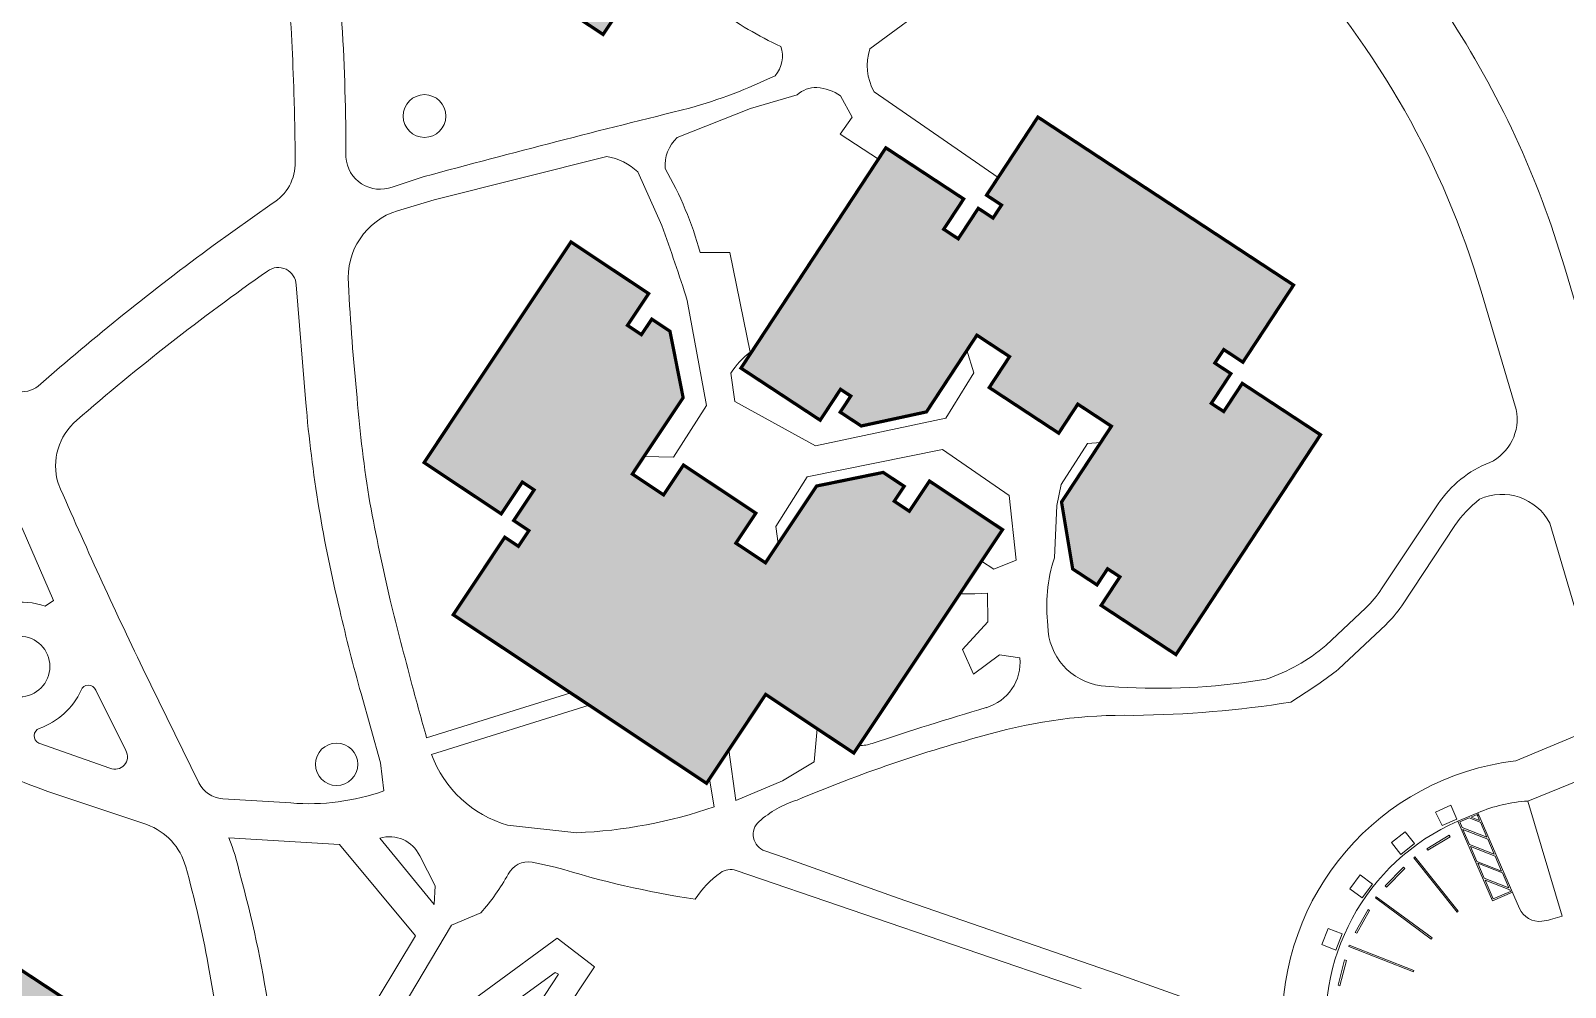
# Model space of a CAD drawing. Header units: feet. Extents: x 6763715 to 6770513, y 1886699 to 1891873.
# Drawn here: x 6766591.1 to 6766945.1, y 1888240.4 to 1888461 of the extents above; entities that cross this region are included whole.
import ezdxf

# ---------------------------------------------------------------- set-up
doc = ezdxf.new("R2010")
doc.units = ezdxf.units.FT
doc.header["$LTSCALE"] = 48
doc.header["$MEASUREMENT"] = 0
doc.layers.get('0').update_dxf_attribs({"lineweight": 0})
doc.layers.add('0-STRIPING', color=1, linetype='Continuous')
doc.layers.add('C-BLDG', color=7, linetype='Continuous')
for name, color, linetype, lineweight in [('C-BLDG-HTCH', 253, 'Continuous', 0), ('C-PKNG-STRP', 3, 'Continuous', 0), ('C-ROAD', 5, 'Continuous', 0), ('Housing_Layout_Road', 5, 'Continuous', 0), ('Housing_Layout_Walks', 6, 'Continuous', 0), ('L-SITE-WALK', 6, 'Continuous', 0)]:
    doc.layers.add(name, color=color, linetype=linetype, lineweight=lineweight)

# ---------------------------------------------------------------- blocks, each defined once
blk = doc.blocks.new('CRSTP')
for p, q in [((35.3, 9.8), (-35.9, -4.8)), ((35.9, 4.8), (-34.9, -9.7)), ((35.9, 4.8), (35.3, 9.8)), ((-34.9, -9.7), (-35.9, -4.8))]:
    blk.add_line(p, q)

msp = doc.modelspace()

# ---------------------------------------------------------------- hatches: boundary and pattern name
at = {"layer": 'C-BLDG-HTCH'}
h = msp.add_hatch(color=256, dxfattribs=at)
h.paths.add_polyline_path([(6766739.27, 1888592.64), (6766789.67, 1888559.22), (6766778.31, 1888542.09), (6766771.53, 1888546.59), (6766769.16, 1888543.02), (6766775.89, 1888538.55), (6766773.57, 1888535.05), (6766776.58, 1888533.05), (6766779.13, 1888536.9), (6766797.23, 1888524.9), (6766758.48, 1888466.47), (6766740.41, 1888478.45), (6766743.23, 1888482.7), (6766740.78, 1888484.33), (6766738.07, 1888480.23), (6766730.88, 1888485), (6766729.07, 1888482.27), (6766735.15, 1888478.24), (6766723.16, 1888460.16), (6766673.43, 1888493.14), (6766684.63, 1888510.03), (6766691.11, 1888505.74), (6766693.63, 1888509.54), (6766689.96, 1888511.97), (6766692.99, 1888516.54), (6766708.3, 1888519.2), (6766725.54, 1888507.76), (6766730.53, 1888515.28), (6766724.23, 1888519.46), (6766734.84, 1888535.47), (6766741.33, 1888531.16), (6766746.23, 1888538.54), (6766728.73, 1888550.15), (6766725.75, 1888565.52), (6766728.6, 1888569.81), (6766731.55, 1888567.86), (6766733.75, 1888571.17), (6766727.7, 1888575.18)])
h.paths.add_polyline_path([(6766682.51, 1888659.44), (6766643.88, 1888601.05), (6766661.43, 1888589.44), (6766664.12, 1888593.51), (6766667.18, 1888591.49), (6766664, 1888586.68), (6766670.82, 1888582.17), (6766668.86, 1888579.2), (6766662.17, 1888583.63), (6766650.55, 1888566.04), (6766700.84, 1888532.78), (6766712.65, 1888550.64), (6766706.17, 1888554.93), (6766708.06, 1888557.79), (6766711.83, 1888555.3), (6766714.7, 1888559.64), (6766711.37, 1888575.8), (6766693.98, 1888587.31), (6766698.59, 1888594.28), (6766705.46, 1888589.73), (6766716.18, 1888605.93), (6766709.18, 1888610.56), (6766714.59, 1888618.74), (6766732.6, 1888606.82), (6766747.42, 1888609.58), (6766750.26, 1888613.87), (6766746.75, 1888616.19), (6766749.15, 1888619.82), (6766756.47, 1888614.98), (6766767.79, 1888632.09), (6766716.42, 1888666.07), (6766704.64, 1888648.26), (6766711.79, 1888643.53), (6766709.46, 1888640.01), (6766702.2, 1888644.82), (6766700.07, 1888641.6), (6766696.53, 1888643.94), (6766699.39, 1888648.27)])
h.paths.add_polyline_path([(6766426.86, 1888496.3), (6766388.14, 1888437.75), (6766405.21, 1888426.46), (6766408.05, 1888430.76), (6766411.31, 1888428.61), (6766408.38, 1888424.18), (6766415.76, 1888419.3), (6766413.79, 1888416.31), (6766406.73, 1888420.98), (6766395.15, 1888403.46), (6766446.13, 1888369.75), (6766457.75, 1888387.33), (6766451.08, 1888391.74), (6766453.42, 1888395.28), (6766456.63, 1888393.16), (6766459.59, 1888397.64), (6766456.34, 1888412.5), (6766438.62, 1888424.21), (6766443.55, 1888431.67), (6766450.41, 1888427.14), (6766460.98, 1888443.12), (6766454.03, 1888447.71), (6766459.46, 1888455.92), (6766477.44, 1888444.03), (6766492.66, 1888447.08), (6766495.34, 1888451.12), (6766491.76, 1888453.48), (6766493.82, 1888456.59), (6766500.54, 1888452.15), (6766512.35, 1888470), (6766461.77, 1888503.45), (6766449.7, 1888485.19), (6766456.18, 1888480.91), (6766454.16, 1888477.85), (6766447.52, 1888482.23), (6766445.49, 1888479.16), (6766442, 1888481.47), (6766444.22, 1888484.82)])
h.paths.add_polyline_path([(6766417.54, 1888330.31), (6766468.39, 1888296.72), (6766479.94, 1888314.21), (6766473.44, 1888318.5), (6766475.87, 1888322.18), (6766484.46, 1888316.51), (6766503.03, 1888304.23), (6766541.09, 1888361.83), (6766523.82, 1888373.24), (6766521.47, 1888369.69), (6766518.54, 1888371.63), (6766521.2, 1888375.65), (6766513.83, 1888380.52), (6766515.25, 1888382.68), (6766522.55, 1888377.85), (6766535.39, 1888397.3), (6766483.82, 1888431.37), (6766471.79, 1888413.16), (6766479.23, 1888408.25), (6766477.32, 1888405.35), (6766473.19, 1888408.08), (6766470.3, 1888403.71), (6766473.38, 1888388), (6766490.82, 1888376.48), (6766485.83, 1888368.94), (6766479.13, 1888373.36), (6766468.35, 1888357.04), (6766475.42, 1888352.37), (6766470.5, 1888344.91), (6766452.77, 1888356.63), (6766437.14, 1888353.33), (6766434.41, 1888349.2), (6766438.14, 1888346.73), (6766435.33, 1888342.49), (6766428.55, 1888346.97)])
h.paths.add_polyline_path([(6766688.6, 1888326.29), (6766747.02, 1888287.41), (6766760.66, 1888307.91), (6766780.98, 1888294.39), (6766815.28, 1888345.92), (6766798.43, 1888357.13), (6766793.79, 1888350.16), (6766790.31, 1888352.48), (6766792.6, 1888355.92), (6766787.77, 1888359.13), (6766772.4, 1888355.99), (6766760.61, 1888338.28), (6766753.79, 1888342.81), (6766758.39, 1888349.73), (6766741.7, 1888360.83), (6766737.12, 1888353.95), (6766729.9, 1888358.75), (6766741.62, 1888376.37), (6766738.59, 1888391.68), (6766734.39, 1888394.48), (6766732, 1888390.9), (6766728.79, 1888393.04), (6766733.67, 1888400.37), (6766715.75, 1888412.3), (6766681.88, 1888361.4), (6766699.67, 1888349.56), (6766704.55, 1888356.9), (6766707.26, 1888355.09), (6766702.55, 1888348.02), (6766706.04, 1888345.69), (6766703.63, 1888342.07), (6766700.49, 1888344.17)])
h.paths.add_polyline_path([(6766823.44, 1888441.1), (6766882.41, 1888402.34), (6766870.72, 1888384.56), (6766866.31, 1888387.47), (6766864.25, 1888384.35), (6766867.94, 1888381.92), (6766863.43, 1888375.05), (6766866.3, 1888373.17), (6766870.58, 1888379.67), (6766888.61, 1888367.82), (6766855.28, 1888317.11), (6766838.02, 1888328.45), (6766842.35, 1888335.04), (6766839.51, 1888336.9), (6766837.07, 1888333.18), (6766831.46, 1888336.86), (6766828.89, 1888352.29), (6766840.39, 1888369.78), (6766832.64, 1888374.88), (6766828.24, 1888368.18), (6766812.22, 1888378.71), (6766816.9, 1888385.84), (6766809.37, 1888390.79), (6766797.74, 1888373.09), (6766782.7, 1888369.84), (6766777.85, 1888373.03), (6766780.29, 1888376.74), (6766777.92, 1888378.3), (6766773.23, 1888371.17), (6766754.96, 1888383.18), (6766788.37, 1888434.01), (6766806.32, 1888422.21), (6766801.72, 1888415.22), (6766805.07, 1888413.02), (6766809.69, 1888420.05), (6766813.09, 1888417.81), (6766815.06, 1888420.8), (6766811.6, 1888423.08)])
h.paths.add_polyline_path([(6766458.57, 1888248.32), (6766420.45, 1888190.91), (6766437.58, 1888179.53), (6766440.33, 1888183.68), (6766444.01, 1888181.24), (6766441.61, 1888177.63), (6766448.55, 1888173.03), (6766445.8, 1888168.88), (6766439.02, 1888173.38), (6766427.43, 1888155.93), (6766477.96, 1888122.38), (6766489.77, 1888140.16), (6766482.82, 1888144.78), (6766484.81, 1888147.78), (6766488.39, 1888145.4), (6766491.74, 1888150.44), (6766488.45, 1888164.43), (6766470.71, 1888176.21), (6766475.8, 1888183.88), (6766482.02, 1888179.75), (6766492.8, 1888196), (6766486.65, 1888200.08), (6766491.88, 1888207.96), (6766509.15, 1888196.49), (6766531.36, 1888201.72), (6766545.06, 1888222.35), (6766492.07, 1888257.53), (6766480.07, 1888239.45), (6766488.81, 1888233.65), (6766486.69, 1888230.45), (6766479.39, 1888235.29), (6766476.43, 1888230.83), (6766473.73, 1888232.62), (6766476.33, 1888236.53)])
h.paths.add_polyline_path([(6766566.63, 1888259.05), (6766617.27, 1888225.65), (6766608.46, 1888212.3), (6766601.72, 1888216.75), (6766599.61, 1888213.55), (6766606.35, 1888209.1), (6766603.88, 1888205.34), (6766607.08, 1888203.23), (6766609.55, 1888206.99), (6766622.91, 1888198.18), (6766608.87, 1888176.89), (6766595.93, 1888185.42), (6766585.65, 1888169.84), (6766598.59, 1888161.31), (6766584.55, 1888140.02), (6766571.2, 1888148.83), (6766573.68, 1888152.59), (6766570.48, 1888154.7), (6766568, 1888150.94), (6766561.25, 1888155.39), (6766559.14, 1888152.19), (6766565.89, 1888147.74), (6766557.08, 1888134.38), (6766506.43, 1888167.78), (6766515.24, 1888181.14), (6766521.99, 1888176.69), (6766524.1, 1888179.89), (6766520.55, 1888182.23), (6766523.31, 1888186.4), (6766538.55, 1888189.53), (6766556.35, 1888177.78), (6766561.31, 1888185.3), (6766557.55, 1888187.78), (6766568.38, 1888204.19), (6766572.14, 1888201.72), (6766577.09, 1888209.23), (6766559.28, 1888220.97), (6766556.16, 1888236.21), (6766558.91, 1888240.39), (6766562.46, 1888238.05), (6766564.57, 1888241.25), (6766557.82, 1888245.7)])

# ---------------------------------------------------------------- linework, layer by layer
at = {"layer": '0-STRIPING'}
msp.add_line((6766924.72, 1888280.19), (6766924.81, 1888279.98), dxfattribs=at)
at = {"layer": 'C-BLDG', "const_width": 0.75}
for points in [[(6766735.15, 1888478.24), (6766723.16, 1888460.16), (6766673.43, 1888493.14)], [(6766566.63, 1888259.05), (6766617.27, 1888225.65), (6766608.46, 1888212.3), (6766601.72, 1888216.75), (6766599.61, 1888213.55), (6766606.35, 1888209.1), (6766603.88, 1888205.34), (6766607.08, 1888203.23), (6766609.55, 1888206.99), (6766622.91, 1888198.18), (6766608.87, 1888176.89), (6766595.93, 1888185.42), (6766585.65, 1888169.84), (6766598.59, 1888161.31), (6766584.55, 1888140.02)]]:
    msp.add_lwpolyline(points, dxfattribs=at)
for points in [[(6766823.44, 1888441.1), (6766882.41, 1888402.34), (6766870.72, 1888384.56), (6766866.31, 1888387.47), (6766864.25, 1888384.35), (6766867.94, 1888381.92), (6766863.43, 1888375.05), (6766866.3, 1888373.17), (6766870.58, 1888379.67), (6766888.61, 1888367.82), (6766855.28, 1888317.11), (6766838.02, 1888328.45), (6766842.35, 1888335.04), (6766839.51, 1888336.9), (6766837.07, 1888333.18), (6766831.46, 1888336.86), (6766828.89, 1888352.29), (6766840.39, 1888369.78), (6766832.64, 1888374.88), (6766828.24, 1888368.18), (6766812.22, 1888378.71), (6766816.9, 1888385.84), (6766809.37, 1888390.79), (6766797.74, 1888373.09), (6766782.7, 1888369.84), (6766777.85, 1888373.03), (6766780.29, 1888376.74), (6766777.92, 1888378.3), (6766773.23, 1888371.17), (6766754.96, 1888383.18), (6766788.37, 1888434.01), (6766806.32, 1888422.21), (6766801.72, 1888415.22), (6766805.07, 1888413.02), (6766809.69, 1888420.05), (6766813.09, 1888417.81), (6766815.06, 1888420.8), (6766811.6, 1888423.08)], [(6766688.6, 1888326.29), (6766747.02, 1888287.41), (6766760.66, 1888307.91), (6766780.98, 1888294.39), (6766815.28, 1888345.92), (6766798.43, 1888357.13), (6766793.79, 1888350.16), (6766790.31, 1888352.48), (6766792.6, 1888355.92), (6766787.77, 1888359.13), (6766772.4, 1888355.99), (6766760.61, 1888338.28), (6766753.79, 1888342.81), (6766758.39, 1888349.73), (6766741.7, 1888360.83), (6766737.12, 1888353.95), (6766729.9, 1888358.75), (6766741.62, 1888376.37), (6766738.59, 1888391.68), (6766734.39, 1888394.48), (6766732, 1888390.9), (6766728.79, 1888393.04), (6766733.67, 1888400.37), (6766715.75, 1888412.3), (6766681.88, 1888361.4), (6766699.67, 1888349.56), (6766704.55, 1888356.9), (6766707.26, 1888355.09), (6766702.55, 1888348.02), (6766706.04, 1888345.69), (6766703.63, 1888342.07), (6766700.49, 1888344.17)]]:
    msp.add_lwpolyline(points, close=True, dxfattribs=at)
at = {"layer": 'C-PKNG-STRP'}
for p, q in [((6766922.9, 1888279.43), (6766920.72, 1888278.52)), ((6766922.9, 1888279.43), (6766925.45, 1888278.43)), ((6766924.72, 1888280.19), (6766923.34, 1888279.62)), ((6766923.34, 1888279.62), (6766925.26, 1888278.86)), ((6766924.72, 1888280.19), (6766925.31, 1888278.84)), ((6766928.29, 1888260.29), (6766920.27, 1888278.69)), ((6766920.72, 1888278.52), (6766921.3, 1888277.19)), ((6766921.3, 1888277.19), (6766927, 1888274.95)), ((6766921.48, 1888276.76), (6766927.19, 1888274.52)), ((6766921.48, 1888276.76), (6766922.99, 1888273.3)), ((6766925.49, 1888278.41), (6766927, 1888274.95)), ((6766922.99, 1888273.3), (6766928.69, 1888271.06)), ((6766923.18, 1888272.87), (6766928.88, 1888270.63)), ((6766923.18, 1888272.87), (6766924.68, 1888269.41)), ((6766927.19, 1888274.52), (6766928.69, 1888271.06)), ((6766910.39, 1888270.43), (6766910.13, 1888270.22)), ((6766910.39, 1888270.43), (6766910.13, 1888270.22)), ((6766920.11, 1888257.71), (6766910.13, 1888270.22)), ((6766920.37, 1888257.92), (6766910.39, 1888270.43)), ((6766924.68, 1888269.41), (6766930.39, 1888267.17)), ((6766924.87, 1888268.98), (6766930.57, 1888266.74)), ((6766924.87, 1888268.98), (6766926.38, 1888265.52)), ((6766928.88, 1888270.63), (6766930.39, 1888267.17)), ((6766926.38, 1888265.52), (6766932.08, 1888263.28)), ((6766926.56, 1888265.09), (6766932.27, 1888262.85)), ((6766926.56, 1888265.09), (6766928.46, 1888260.73)), ((6766930.57, 1888266.74), (6766932.08, 1888263.28)), ((6766901.48, 1888261.25), (6766901.29, 1888260.98)), ((6766914.36, 1888251.74), (6766901.48, 1888261.25)), ((6766932.87, 1888262.29), (6766928.29, 1888260.29)), ((6766932.44, 1888262.46), (6766928.46, 1888260.73)), ((6766932.27, 1888262.85), (6766932.44, 1888262.46)), ((6766914.16, 1888251.48), (6766901.29, 1888260.98)), ((6766920.11, 1888257.71), (6766920.37, 1888257.92)), ((6766920.12, 1888257.72), (6766920.38, 1888257.93)), ((6766914.16, 1888251.48), (6766914.36, 1888251.74)), ((6766895.26, 1888250.07), (6766895.14, 1888249.76)), ((6766910.03, 1888243.92), (6766895.14, 1888249.76)), ((6766910.15, 1888244.23), (6766895.26, 1888250.07)), ((6766910.15, 1888244.23), (6766910.03, 1888243.92))]:
    msp.add_line(p, q, dxfattribs=at)
at = {"layer": 'C-ROAD', "lineweight": 0}
for p, q in [((6766924.88, 1888280.62), (6766920.27, 1888278.69)), ((6766934.51, 1888258.55), (6766924.88, 1888280.62)), ((6766941.67, 1888256), (6766944.35, 1888256.8))]:
    msp.add_line(p, q, dxfattribs=at)
at = {"layer": 'C-ROAD'}
msp.add_lwpolyline([(6766890.5, 1888223.6, -0.343058), (6766920.27, 1888278.69, -0.343058)], format="xyb", dxfattribs=at)
at = {"layer": 'C-ROAD', "lineweight": 0}
for centre, radius, start, end in [((6766939.09, 1888260.55), 5, 203.5626, 276.9611), ((6766938.24, 1888267.5), 12, 276.9611, 286.6205)]:
    msp.add_arc(centre, radius, start, end, dxfattribs=at)
at = {"layer": 'Housing_Layout_Road'}
msp.add_lwpolyline([(6766936.43, 1888283.32), (6766953.24, 1888290.11, -0.41399), (6766959.45, 1888286.73), (6766963.59, 1888272.09)], format="xyb", dxfattribs=at)
at = {"layer": 'Housing_Layout_Walks'}
msp.add_line((6766953.77, 1888376.49), (6766944.87, 1888406.58), dxfattribs=at)
for points in [[(6766881.27, 1888479.41), (6766881.27, 1888479.41, -0.114227), (6766925.69, 1888400.91), (6766933.76, 1888373.63)], [(6766870.48, 1888310.62), (6766876.06, 1888311.45, 0.09651), (6766889.83, 1888319.19), (6766899.05, 1888327.89, 0.057109), (6766902.72, 1888332.25), (6766915.75, 1888351.86, -0.155451), (6766927.65, 1888361.39), (6766927.65, 1888361.39, 0.342409), (6766933.76, 1888373.63, 0.374424)], [(6766881.79, 1888306.15), (6766883.54, 1888307.25, 0.021203), (6766892.79, 1888313.73), (6766903.67, 1888324, 0.057109), (6766907.34, 1888328.35), (6766919.63, 1888346.86, -0.083596), (6766925.31, 1888352.92), (6766925.31, 1888352.92, -0.400855), (6766941.51, 1888347.39), (6766941.51, 1888347.39)], [(6766933.66, 1888292.59), (6766950.43, 1888299.57, 0.414437), (6766953.81, 1888305.78), (6766941.51, 1888347.39)]]:
    msp.add_lwpolyline(points, format="xyb", dxfattribs=at)
msp.add_arc((6766733.9, 1888344.21), 220, 16.4692, 33.2408, dxfattribs=at)
at = {"layer": 'L-SITE-WALK', "lineweight": 0}
for p, q in [((6766805.47, 1888472.19), (6766784.68, 1888456.81)), ((6766785.66, 1888446.92), (6766814.27, 1888427.14)), ((6766780.57, 1888441.04), (6766777.84, 1888437.15)), ((6766777.84, 1888437.15), (6766786.65, 1888431.39)), ((6766808.64, 1888382.13), (6766807.08, 1888387.31)), ((6766802.18, 1888371.66), (6766808.64, 1888382.13)), ((6766747, 1888374.6), (6766739.38, 1888362.65)), ((6766753.52, 1888375.49), (6766772.12, 1888365.24)), ((6766772.12, 1888365.24), (6766802.18, 1888371.66)), ((6766801.44, 1888364.42), (6766770.25, 1888358.13)), ((6766816.82, 1888353.84), (6766801.44, 1888364.42)), ((6766828.77, 1888356.37), (6766834.86, 1888365.8)), ((6766834.86, 1888365.8), (6766837.94, 1888366.05)), ((6766739.38, 1888362.65), (6766732.6, 1888362.81)), ((6766770.25, 1888358.13), (6766762.98, 1888346.66)), ((6766827.24, 1888339.41), (6766827.84, 1888351.53)), ((6766762.98, 1888346.66), (6766763.56, 1888342.71)), ((6766805.45, 1888331.15), (6766808.87, 1888331.13)), ((6766808.87, 1888331.13), (6766811.79, 1888331.3)), ((6766811.79, 1888331.3), (6766811.88, 1888324.65)), ((6766811.88, 1888324.65), (6766806.06, 1888318.3)), ((6766806.06, 1888318.3), (6766808.56, 1888312.59)), ((6766808.56, 1888312.59), (6766814.58, 1888317.05)), ((6766814.58, 1888317.05), (6766819.31, 1888316.35)), ((6766617.95, 1888277.88), (6766595.11, 1888285.49)), ((6766944.35, 1888256.8), (6766936.43, 1888283.32)), ((6766765.18, 1888270.23), (6766760.49, 1888271.82)), ((6766712.1, 1888268.1), (6766706.81, 1888269.25)), ((6766791.23, 1888260.91), (6766765.18, 1888270.23)), ((6766833.43, 1888240.05), (6766753.83, 1888267.31)), ((6766841.99, 1888243.37), (6766791.23, 1888260.91)), ((6766879.84, 1888229.92), (6766841.99, 1888243.37))]:
    msp.add_line(p, q, dxfattribs=at)
at = {"layer": 'L-SITE-WALK'}
for points in [[(6766590.84, 1888644.71, -0.373289), (6766602.34, 1888637.74, -0.015244), (6766608.71, 1888625.26, -0.017022), (6766617.64, 1888603.59, -0.005651), (6766621.37, 1888593.06, -0.009851), (6766627.3, 1888574.51), (6766633.62, 1888552.86), (6766637.36, 1888539.32, -0.010252), (6766643.26, 1888515.69, -0.022081), (6766647.96, 1888493.07, -0.016222), (6766650.7, 1888469.4, -0.010174), (6766651.91, 1888444.94, -0.005891), (6766652.15, 1888430.76, -0.272858), (6766646.86, 1888421.19), (6766633.27, 1888411.5, 0.020478), (6766592.85, 1888379.06, -0.458096), (6766583.64, 1888380.83, -0.016028)], [(6766722.15, 1888510.01), (6766722.3, 1888514.9), (6766711.08, 1888522.77, -0.00775), (6766689.78, 1888524.52, 0.1165), (6766678.33, 1888522.47, 0.028512), (6766660.93, 1888516.57, 0.322158), (6766657.05, 1888509.63, -0.019156), (6766660.83, 1888486.98, -0.012763), (6766662.94, 1888462.62, -0.01609), (6766663.83, 1888431.82, 0.49983), (6766674.55, 1888424.95), (6766681.88, 1888427.36, -0.005709), (6766743.12, 1888443.16, 0.043901), (6766762.81, 1888450.65, 0.273054), (6766764.13, 1888457.4, -0.048747), (6766749.51, 1888465.98), (6766749.57, 1888464.39), (6766746.73, 1888463.43), (6766742.55, 1888467.12), (6766732.6, 1888474.4)], [(6766747, 1888374.6), (6766742.56, 1888398.81, 0.012237), (6766736.68, 1888416.08), (6766731.21, 1888428.45, 0.144913), (6766724.02, 1888432.01), (6766684.2, 1888422.02), (6766675.77, 1888419.5, 0.353852), (6766664.43, 1888402.56, 0.011255), (6766666.41, 1888376.32, 0.02135), (6766669.4, 1888352.1, 0.012571), (6766674.08, 1888329.64, 0.004285), (6766679.08, 1888310.23, 0.002738), (6766682.46, 1888297.88), (6766715.71, 1888308.25)], [(6766719.96, 1888305.42), (6766683.6, 1888294.07, 0.239259), (6766701.12, 1888277.76), (6766717.07, 1888276, 0.071853), (6766748.79, 1888281.98), (6766747.67, 1888288.38)]]:
    msp.add_lwpolyline(points, format="xyb", dxfattribs=at)
at = {"layer": 'L-SITE-WALK', "lineweight": 0}
for points in [[(6766780.57, 1888441.04), (6766777.89, 1888445.98, 0.149908), (6766772.49, 1888447.89, 0.20066), (6766767.91, 1888446.2), (6766757.13, 1888443.1), (6766740.24, 1888436.35, 0.230982), (6766737.47, 1888429.23, -0.063872), (6766745.53, 1888409.87), (6766752.4, 1888409.89), (6766757.06, 1888386.88, 0.084441), (6766752.64, 1888382.06), (6766753.52, 1888375.49)], [(6766622.91, 1888198.18), (6766636.64, 1888219, 0.001855), (6766636.56, 1888220.46), (6766632.08, 1888245.55)]]:
    msp.add_lwpolyline(points, format="xyb", dxfattribs=at)
at = {"layer": 'L-SITE-WALK'}
for points in [[(6766629.93, 1888287.51, 0.266529), (6766635.43, 1888283.86), (6766651.17, 1888282.87, 0.10485), (6766672.62, 1888285.66), (6766671.8, 1888292.11), (6766667.33, 1888308.1, -0.010919), (6766662.42, 1888327.42, -0.019039), (6766657.63, 1888350.92, -0.019427), (6766654.6, 1888375.21), (6766652.38, 1888402.39, 0.603321), (6766645.76, 1888405.58, 0.025675), (6766601.76, 1888371.16, 0.296819), (6766597.47, 1888356.65, 0.010898), (6766617.04, 1888313.9)], [(6766596.44, 1888329.57), (6766594.48, 1888328.26, 0.235664), (6766578.7, 1888326.16, -0.791371), (6766575.37, 1888330.8), (6766585.78, 1888346.61, -0.671762), (6766589.22, 1888346.25)], [(6766609.42, 1888290.9, 0.724994), (6766613.08, 1888294.99), (6766606.15, 1888308.92, 0.687674), (6766602.77, 1888308.87, -0.202119), (6766593.14, 1888300.07, 0.654797), (6766592.99, 1888296.69)]]:
    msp.add_lwpolyline(points, format="xyb", close=True, dxfattribs=at)
at = {"layer": 'L-SITE-WALK', "lineweight": 0}
for points in [[(6766816.82, 1888353.84), (6766818.4, 1888338.88), (6766813.29, 1888336.81), (6766810.44, 1888338.66)], [(6766827.84, 1888351.53), (6766828.77, 1888356.37)], [(6766772.55, 1888300), (6766771.87, 1888292.4), (6766764.51, 1888287.98), (6766753.79, 1888283.47), (6766752.17, 1888295.14)], [(6766904.96, 1888273.76), (6766908.11, 1888276.23), (6766910.3, 1888273.49), (6766907.17, 1888271), (6766904.96, 1888273.76)], [(6766897.76, 1888266.28), (6766900.6, 1888264.18), (6766898.23, 1888260.96), (6766895.41, 1888263.04), (6766897.76, 1888266.28)], [(6766688.2, 1888254.65), (6766675.38, 1888233.09), (6766681.95, 1888229.25), (6766712.55, 1888251.65), (6766721.19, 1888245.05), (6766713.45, 1888233.38), (6766716.76, 1888231.27), (6766713.61, 1888226.25)], [(6766688.2, 1888254.65), (6766694.95, 1888257.52)], [(6766890.39, 1888253.95), (6766888.93, 1888250.23), (6766892.18, 1888248.95), (6766893.64, 1888252.68), (6766890.39, 1888253.95)], [(6766662.78, 1888212.23), (6766666.67, 1888215.86), (6766669.01, 1888219.72), (6766672.36, 1888228.12), (6766682.31, 1888222.08), (6766712.13, 1888243.78), (6766712.87, 1888243.35), (6766705.23, 1888231.78)]]:
    msp.add_lwpolyline(points, dxfattribs=at)
msp.add_lwpolyline([(6766918.67, 1888282.35), (6766915.11, 1888280.79), (6766916.64, 1888277.64), (6766920.07, 1888279.15)], close=True, dxfattribs=at)
for points in [[(6766636.82, 1888274.8), (6766662.36, 1888273.3), (6766679.9, 1888252.22), (6766667.22, 1888231.19), (6766663.79, 1888222.62), (6766661.65, 1888219.23), (6766657.71, 1888215.5), (6766648.76, 1888222.67), (6766646.06, 1888235.17, 0.032065), (6766639.29, 1888266.81, 0.054336)], [(6766684.45, 1888263.76), (6766684.2, 1888259.42), (6766671.7, 1888274.76, -0.370004), (6766680.87, 1888270.7)]]:
    msp.add_lwpolyline(points, format="xyb", close=True, dxfattribs=at)
for centre, radius in [((6766681.98, 1888441.34), 4.93), ((6766588.59, 1888314.35), 6.99), ((6766661.7, 1888291.8), 4.89)]:
    msp.add_circle(centre, radius, dxfattribs=at)
for centre, radius, start, end in [((6766796.52, 1888452.98), 12.44, 162.0984, 209.1776), ((6766861.81, 1888328.22), 36.34, 162.0596, 186.9994), ((6766839.8, 1888323.87), 14.05, 180.2982, 262.6822), ((6766808.37, 1888315.39), 10.98, 286.456, 5.0215), ((6766851.2, 1888453.02), 143.7, 264.7346, 277.7101), ((6767041.8, 1887525.15), 813.02, 106.45603, 108.39615), ((6766843.32, 1888545.36), 242.28, 270.5191, 279.1354), ((6766737.14, 1888657.93), 398.6, 243.547, 249.1247), ((6766843.45, 1888189.07), 114.04, 88.9614, 105.9376), ((6766900.61, 1887968.7), 341.68, 105.0073, 112.8579), ((6766782.77, 1888302.83), 6.68, 264.8907, 291.5129), ((6766940.81, 1888232.01), 61.01, 96.7257, 181.9613), ((6766775.16, 1888260.44), 24.22, 107.4776, 131.4302), ((6766938.46, 1888248.61), 34.77, 93.3397, 112.9831), ((6766613.05, 1888264.38), 14.36, 15.2885, 70.076), ((6766761.78, 1888275.61), 4, 131.4302, 251.2958), ((6766705.99, 1888264.02), 5.3, 81.0557, 152.7128), ((6766395.9, 1888203.41), 239.91, 10.1177, 15.6608), ((6766656.42, 1888291.53), 51.39, 318.5635, 330.7878), ((6766777.56, 1888478.38), 220.23, 252.7081, 261.3469), ((6766762.36, 1888249.51), 21.11, 125.0577, 148.146), ((6766752.53, 1888263.52), 4, 71.1011, 125.0577)]:
    msp.add_arc(centre, radius, start, end, dxfattribs=at)

# ---------------------------------------------------------------- block references
at = {"layer": 'C-PKNG-STRP'}
for p, xscale, yscale, zscale, rotation in [((6766915.84, 1888273.7), 0.08333333332860188, 0.08333333332860188, 0.08333333332860188, 19.83215472442149), ((6766905.81, 1888265.73), 0.08333333333759692, 0.08333333333759692, 0.08333333333759692, 34.06743435623073), ((6766898.27, 1888255.53), 0.08333333333661544, 0.08333333333661544, 0.08333333333661544, 49.03913577220518), ((6766893.63, 1888243.68), 0.08333333334523937, 0.08333333334523937, 0.08333333334523937, 64.01487045609912)]:
    msp.add_blockref('CRSTP', p, dxfattribs=dict(at, xscale=xscale, yscale=yscale, zscale=zscale, rotation=rotation))

doc.saveas('drawing.dxf')
